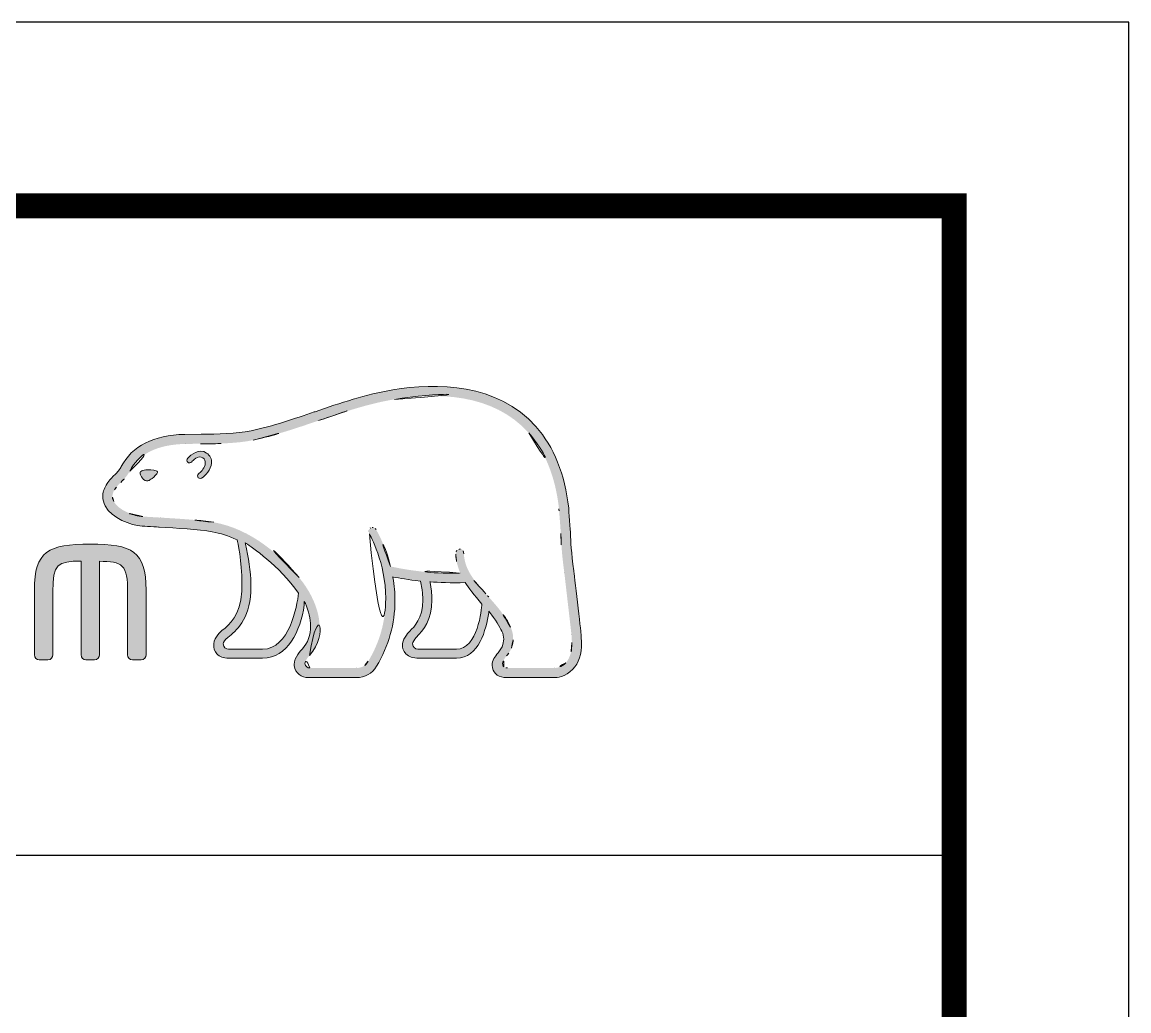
# Model space of a CAD drawing. Extents: x 16296677030 to 16296678118, y -37409617958 to -37409617214.
# Drawn here: x 16296677941 to 16296678045.1, y -37409617306.9 to -37409617213.9 of the extents above; entities that cross this region are included whole.
import ezdxf

# ---------------------------------------------------------------- set-up
doc = ezdxf.new("R2010")
doc.units = 0
doc.header["$LTSCALE"] = 10
doc.header["$MEASUREMENT"] = 0
doc.layers.get('0').update_dxf_attribs({"linetype": 'CONTINUOUS'})
doc.layers.add('레이어 1', color=7, linetype='CONTINUOUS', lineweight=0)

msp = doc.modelspace()

# ---------------------------------------------------------------- hatches: boundary and pattern name
at = {"layer": '레이어 1'}
h = msp.add_hatch(color=5, dxfattribs=at)
h.dxf.hatch_style = 1
edge = h.paths.add_edge_path(flags=16)
edge.add_spline(control_points=[(16296677992.149111, -37409617274.146187), (16296677991.70665, -37409617274.636009), (16296677991.1506, -37409617274.640404), (16296677991.126539, -37409617274.640404), (16296677991.126539, -37409617274.640404), (16296677986.672331, -37409617274.640404), (16296677986.672331, -37409617274.640404), (16296677986.508671, -37409617274.640404), (16296677986.383631, -37409617274.599373), (16296677986.30265, -37409617274.519417), (16296677986.23506, -37409617274.453217), (16296677986.202221, -37409617274.352524), (16296677986.202221, -37409617274.227737), (16296677986.202221, -37409617273.976547), (16296677986.38558, -37409617273.745598), (16296677986.580391, -37409617273.50042), (16296677986.76099, -37409617273.268387), (16296677986.93256, -37409617273.048393), (16296677987.028601, -37409617272.778038), (16296677987.272409, -37409617272.121872), (16296677987.24749, -37409617271.421898), (16296677986.95636, -37409617270.805153), (16296677986.43042, -37409617269.689247), (16296677985.650049, -37409617268.812531), (16296677984.893721, -37409617267.965347), (16296677984.893721, -37409617267.965347), (16296677984.63759, -37409617267.684067), (16296677984.63759, -37409617267.681328), (16296677983.654421, -37409617266.585716), (16296677982.638399, -37409617265.452301), (16296677982.558241, -37409617263.915604), (16296677982.539909, -37409617263.611313), (16296677982.39926, -37409617263.427429), (16296677982.203621, -37409617263.435638), (16296677982.203621, -37409617263.435638), (16296677981.915449, -37409617263.574074), (16296677981.90918, -37409617263.574074), (16296677981.8312, -37409617263.660019), (16296677981.787689, -37409617263.788048), (16296677981.787689, -37409617263.935303), (16296677981.787689, -37409617263.935303), (16296677981.79015, -37409617263.987267), (16296677981.79015, -37409617263.987831), (16296677981.829559, -37409617264.543297), (16296677981.96199, -37409617265.088379), (16296677982.19486, -37409617265.654228), (16296677982.19486, -37409617265.654228), (16296677982.21759, -37409617265.711166), (16296677982.21759, -37409617265.711166), (16296677982.21759, -37409617265.711166), (16296677982.157351, -37409617265.713341), (16296677982.157351, -37409617265.713341), (16296677979.297871, -37409617265.826637), (16296677976.49452, -37409617265.287033), (16296677975.670059, -37409617265.088379), (16296677975.161631, -37409617263.042686), (16296677974.336929, -37409617261.686562), (16296677974.30134, -37409617261.629097), (16296677974.23731, -37409617261.522926), (16296677974.13497, -37409617261.441368), (16296677974.036461, -37409617261.412918), (16296677974.036461, -37409617261.412918), (16296677973.79565, -37409617261.449043), (16296677973.766109, -37409617261.452873), (16296677973.745871, -37409617261.482971), (16296677973.70372, -37409617261.539879), (16296677973.610689, -37409617261.664673), (16296677973.610689, -37409617261.664673), (16296677973.59922, -37409617261.764816), (16296677973.59922, -37409617261.764816), (16296677973.59922, -37409617261.764816), (16296677973.675249, -37409617262.034073), (16296677973.675249, -37409617262.034073), (16296677973.737659, -37409617262.141876), (16296677975.205959, -37409617264.71405), (16296677975.205959, -37409617268.120796), (16296677975.205959, -37409617270.222298), (16296677974.65377, -37409617272.205017), (16296677973.56472, -37409617274.013229), (16296677973.304489, -37409617274.447182), (16296677972.96163, -37409617274.640404), (16296677972.451599, -37409617274.640404), (16296677972.451599, -37409617274.640404), (16296677968.060829, -37409617274.640404), (16296677968.060829, -37409617274.640404), (16296677967.915279, -37409617274.640404), (16296677967.61154, -37409617274.538048), (16296677967.61154, -37409617274.220619), (16296677967.61154, -37409617274.045502), (16296677967.7738, -37409617273.758179), (16296677968.04417, -37409617273.455551), (16296677969.87393, -37409617271.418083), (16296677968.818279, -37409617268.235703), (16296677967.063471, -37409617266.13913), (16296677965.368549, -37409617264.116966), (16296677962.60239, -37409617261.572166), (16296677959.050631, -37409617260.940071), (16296677957.79191, -37409617260.7201), (16296677955.72353, -37409617260.597519), (16296677954.052971, -37409617260.498421), (16296677954.052971, -37409617260.498421), (16296677952.364389, -37409617260.398277), (16296677952.364389, -37409617260.398277), (16296677951.497789, -37409617260.332069), (16296677950.06559, -37409617259.799026), (16296677949.62969, -37409617258.973717), (16296677949.445539, -37409617258.631691), (16296677949.46633, -37409617258.284737), (16296677949.69726, -37409617257.885788), (16296677949.842581, -37409617257.644997), (16296677950.042061, -37409617257.438133), (16296677950.29298, -37409617257.186371), (16296677950.570431, -37409617256.905632), (16296677950.85585, -37409617256.615044), (16296677951.07806, -37409617256.231941), (16296677951.07806, -37409617256.231941), (16296677951.14179, -37409617256.112106), (16296677951.14179, -37409617256.112106), (16296677951.98978, -37409617254.48999), (16296677953.73665, -37409617253.633507), (16296677956.335911, -37409617253.564583), (16296677956.335911, -37409617253.564583), (16296677957.801781, -37409617253.548149), (16296677957.801781, -37409617253.548149), (16296677959.41128, -37409617253.53994), (16296677961.23753, -37409617253.53064), (16296677962.7381, -37409617253.207733), (16296677964.845631, -37409617252.754601), (16296677966.959999, -37409617252.032204), (16296677968.82592, -37409617251.396301), (16296677968.82592, -37409617251.396301), (16296677968.88558, -37409617251.376602), (16296677968.88558, -37409617251.376602), (16296677971.193411, -37409617250.58744), (16296677973.58004, -37409617249.771431), (16296677976.019751, -37409617249.37413), (16296677979.92424, -37409617248.727814), (16296677985.286079, -37409617248.749153), (16296677988.659451, -37409617252.53624), (16296677990.218639, -37409617254.289673), (16296677991.179079, -37409617256.700951), (16296677991.50963, -37409617259.704903), (16296677991.50963, -37409617259.704903), (16296677991.497061, -37409617259.695061), (16296677991.485531, -37409617259.684662), (16296677991.512341, -37409617259.744278), (16296677991.53754, -37409617260.081444), (16296677991.67654, -37409617261.992493), (16296677991.716499, -37409617262.911339), (16296677991.75865, -37409617263.861389), (16296677991.99888, -37409617265.624153), (16296677991.99888, -37409617265.624153), (16296677992.679689, -37409617271.519302), (16296677992.679689, -37409617271.519302), (16296677992.679689, -37409617271.519302), (16296677992.720181, -37409617272.235687), (16296677992.720181, -37409617272.235687), (16296677992.720181, -37409617273.081779), (16296677992.528641, -37409617273.724823), (16296677992.149111, -37409617274.146187)], knot_values=[0, 0, 0, 0, 1, 1, 1, 2, 2, 2, 3, 3, 3, 4, 4, 4, 5, 5, 5, 6, 6, 6, 7, 7, 7, 8, 8, 8, 9, 9, 9, 10, 10, 10, 11, 11, 11, 12, 12, 12, 13, 13, 13, 14, 14, 14, 15, 15, 15, 16, 16, 16, 17, 17, 17, 18, 18, 18, 19, 19, 19, 20, 20, 20, 21, 21, 21, 22, 22, 22, 23, 23, 23, 24, 24, 24, 25, 25, 25, 26, 26, 26, 27, 27, 27, 28, 28, 28, 29, 29, 29, 30, 30, 30, 31, 31, 31, 32, 32, 32, 33, 33, 33, 34, 34, 34, 35, 35, 35, 36, 36, 36, 37, 37, 37, 38, 38, 38, 39, 39, 39, 40, 40, 40, 41, 41, 41, 42, 42, 42, 43, 43, 43, 44, 44, 44, 45, 45, 45, 46, 46, 46, 47, 47, 47, 48, 48, 48, 49, 49, 49, 50, 50, 50, 51, 51, 51, 52, 52, 52, 53, 53, 53, 53], degree=3, periodic=0)
edge = h.paths.add_edge_path(flags=16)
edge.add_spline(control_points=[(16296677981.85227, -37409617272.872147), (16296677981.85227, -37409617272.872147), (16296677978.218679, -37409617272.872147), (16296677978.218679, -37409617272.872147), (16296677977.94997, -37409617272.872147), (16296677977.73764, -37409617272.657631), (16296677977.73764, -37409617272.38398), (16296677977.73764, -37409617272.193001), (16296677977.90345, -37409617271.950012), (16296677978.060261, -37409617271.783089), (16296677978.799351, -37409617271.075493), (16296677979.55538, -37409617270.101357), (16296677979.55538, -37409617268.252121), (16296677979.55538, -37409617268.252121), (16296677979.508591, -37409617267.412064), (16296677979.508591, -37409617267.408798), (16296677979.508591, -37409617267.408798), (16296677979.37505, -37409617266.591698), (16296677979.37505, -37409617266.591698), (16296677979.37505, -37409617266.591698), (16296677979.36574, -37409617266.540253), (16296677979.36574, -37409617266.540253), (16296677979.36574, -37409617266.540253), (16296677979.419371, -37409617266.544098), (16296677979.419371, -37409617266.544098), (16296677980.09691, -37409617266.592796), (16296677981.415279, -37409617266.666153), (16296677982.67399, -37409617266.606483), (16296677982.993589, -37409617267.114899), (16296677983.508579, -37409617267.768883), (16296677984.260521, -37409617268.640137), (16296677984.226021, -37409617269.073593), (16296677983.867029, -37409617272.872147), (16296677981.85227, -37409617272.872147)], knot_values=[0, 0, 0, 0, 1, 1, 1, 2, 2, 2, 3, 3, 3, 4, 4, 4, 5, 5, 5, 6, 6, 6, 7, 7, 7, 8, 8, 8, 9, 9, 9, 10, 10, 10, 11, 11, 11, 11], degree=3, periodic=0)
edge = h.paths.add_edge_path(flags=16)
edge.add_spline(control_points=[(16296677963.619749, -37409617272.872147), (16296677963.619749, -37409617272.872147), (16296677960.4303, -37409617272.872147), (16296677960.4303, -37409617272.872147), (16296677960.191139, -37409617272.872147), (16296677959.93391, -37409617272.67514), (16296677959.93391, -37409617272.38398), (16296677959.93391, -37409617272.207253), (16296677960.082211, -37409617271.988319), (16296677960.352579, -37409617271.771042), (16296677961.15979, -37409617271.128014), (16296677962.38294, -37409617270.154961), (16296677962.51539, -37409617267.468407), (16296677962.51539, -37409617267.468407), (16296677962.533701, -37409617266.735626), (16296677962.533701, -37409617266.735626), (16296677962.533701, -37409617265.592949), (16296677962.271851, -37409617264.213303), (16296677962.023411, -37409617262.980309), (16296677962.023411, -37409617262.980309), (16296677961.98288, -37409617262.854446), (16296677961.98288, -37409617262.854446), (16296677961.98288, -37409617262.854446), (16296677962.08742, -37409617262.935982), (16296677962.08742, -37409617262.935982), (16296677962.562981, -37409617263.228752), (16296677965.16799, -37409617264.99424), (16296677967.01668, -37409617267.602539), (16296677966.86343, -37409617268.837151), (16296677966.167299, -37409617272.872147), (16296677963.619749, -37409617272.872147)], knot_values=[0, 0, 0, 0, 1, 1, 1, 2, 2, 2, 3, 3, 3, 4, 4, 4, 5, 5, 5, 6, 6, 6, 7, 7, 7, 8, 8, 8, 9, 9, 9, 10, 10, 10, 10], degree=3, periodic=0)
edge = h.paths.add_edge_path()
edge.add_spline(control_points=[(16296677993.57996, -37409617271.430107), (16296677993.578831, -37409617271.421898), (16296677992.90242, -37409617265.501572), (16296677992.90242, -37409617265.501572), (16296677992.652031, -37409617263.732246), (16296677992.61591, -37409617262.78875), (16296677992.583361, -37409617261.952538), (16296677992.583361, -37409617261.952538), (16296677992.41592, -37409617259.615143), (16296677992.41592, -37409617259.613487), (16296677992.05965, -37409617256.414192), (16296677991.02422, -37409617253.829979), (16296677989.336981, -37409617251.940269), (16296677985.692169, -37409617247.845039), (16296677980.002501, -37409617247.801804), (16296677975.869539, -37409617248.48317), (16296677973.334869, -37409617248.902382), (16296677970.912109, -37409617249.729332), (16296677968.56979, -37409617250.53051), (16296677968.56979, -37409617250.53051), (16296677968.494289, -37409617250.557312), (16296677968.494289, -37409617250.557312), (16296677966.663139, -37409617251.181732), (16296677964.585131, -37409617251.892662), (16296677962.54603, -37409617252.327164), (16296677961.145029, -37409617252.626534), (16296677959.39049, -37409617252.640213), (16296677957.840611, -37409617252.648422), (16296677957.840611, -37409617252.648422), (16296677956.306629, -37409617252.667023), (16296677956.306629, -37409617252.667023), (16296677953.359051, -37409617252.739822), (16296677951.351379, -37409617253.760498), (16296677950.337311, -37409617255.699448), (16296677950.337311, -37409617255.699448), (16296677950.291611, -37409617255.783157), (16296677950.291611, -37409617255.783157), (16296677950.123871, -37409617256.077072), (16296677949.875139, -37409617256.326622), (16296677949.652399, -37409617256.549919), (16296677949.40695, -37409617256.797279), (16296677949.13031, -37409617257.07473), (16296677948.91906, -37409617257.433731), (16296677948.70698, -37409617257.793297), (16296677948.60001, -37409617258.157784), (16296677948.60001, -37409617258.515678), (16296677948.60001, -37409617258.816673), (16296677948.67551, -37409617259.112213), (16296677948.827141, -37409617259.394592), (16296677949.453751, -37409617260.577797), (16296677951.241119, -37409617261.216438), (16296677952.30773, -37409617261.292511), (16296677952.30773, -37409617261.292511), (16296677953.87784, -37409617261.391037), (16296677953.915331, -37409617261.394318), (16296677955.48518, -37409617261.482971), (16296677957.635111, -37409617261.607193), (16296677958.89028, -37409617261.828842), (16296677959.62418, -37409617261.958542), (16296677960.45821, -37409617262.221771), (16296677961.22657, -37409617262.583542), (16296677961.2813, -37409617262.782738), (16296677961.680241, -37409617264.556442), (16296677961.680241, -37409617266.736732), (16296677961.680241, -37409617266.736732), (16296677961.66328, -37409617267.428497), (16296677961.66328, -37409617267.428497), (16296677961.547541, -37409617269.727547), (16296677960.545219, -37409617270.530937), (16296677959.810789, -37409617271.118713), (16296677959.73634, -37409617271.177277), (16296677959.081829, -37409617271.720711), (16296677959.03474, -37409617272.374687), (16296677959.001381, -37409617272.744652), (16296677959.10725, -37409617273.081779), (16296677959.331921, -37409617273.324203), (16296677959.575451, -37409617273.586891), (16296677959.94569, -37409617273.719856), (16296677960.4303, -37409617273.719856), (16296677960.4303, -37409617273.719856), (16296677963.619749, -37409617273.719856), (16296677963.619749, -37409617273.719856), (16296677966.006969, -37409617273.719856), (16296677967.18796, -37409617271.149384), (16296677967.54722, -37409617268.741386), (16296677967.54722, -37409617268.741386), (16296677967.55463, -37409617268.402634), (16296677967.55463, -37409617268.402634), (16296677967.55463, -37409617268.402634), (16296677967.653151, -37409617268.572273), (16296677967.653151, -37409617268.572273), (16296677967.959311, -37409617269.253609), (16296677968.143499, -37409617270.067963), (16296677968.143499, -37409617270.681419), (16296677968.143499, -37409617271.542297), (16296677967.876961, -37409617272.29425), (16296677967.370729, -37409617272.854637), (16296677967.24295, -37409617272.981071), (16296677966.604561, -37409617273.642708), (16296677966.604561, -37409617274.303261), (16296677966.604561, -37409617274.303261), (16296677966.610319, -37409617274.412178), (16296677966.610319, -37409617274.412178), (16296677966.70088, -37409617275.192596), (16296677967.33242, -37409617275.541191), (16296677967.9191, -37409617275.541191), (16296677967.9191, -37409617275.541191), (16296677972.451599, -37409617275.541191), (16296677972.451599, -37409617275.541191), (16296677973.269739, -37409617275.541191), (16296677973.921789, -37409617275.172836), (16296677974.340719, -37409617274.477859), (16296677975.494129, -37409617272.56295), (16296677976.07859, -37409617270.483337), (16296677976.07859, -37409617268.298637), (16296677976.07859, -37409617267.61673), (16296677976.01429, -37409617266.888878), (16296677975.88842, -37409617266.133636), (16296677975.88842, -37409617266.133636), (16296677975.87748, -37409617266.073441), (16296677975.87748, -37409617266.073441), (16296677975.87748, -37409617266.073441), (16296677975.93767, -37409617266.086052), (16296677975.93767, -37409617266.086052), (16296677976.483009, -37409617266.191658), (16296677977.360291, -37409617266.343803), (16296677978.44441, -37409617266.460907), (16296677978.44441, -37409617266.460907), (16296677978.47592, -37409617266.464737), (16296677978.47592, -37409617266.464737), (16296677978.47592, -37409617266.464737), (16296677978.621759, -37409617267.295517), (16296677978.621759, -37409617267.295517), (16296677978.621759, -37409617267.295517), (16296677978.653749, -37409617267.492508), (16296677978.653749, -37409617267.495796), (16296677978.653749, -37409617267.495796), (16296677978.696989, -37409617268.230797), (16296677978.696989, -37409617268.230797), (16296677978.696989, -37409617269.994637), (16296677977.895781, -37409617270.761902), (16296677977.46509, -37409617271.173431), (16296677977.459061, -37409617271.178917), (16296677976.858179, -37409617271.78965), (16296677976.793051, -37409617272.331451), (16296677976.793051, -37409617272.331451), (16296677976.772249, -37409617272.497841), (16296677976.772249, -37409617272.497841), (16296677976.772249, -37409617272.66803), (16296677976.816019, -37409617273.001869), (16296677977.113729, -37409617273.309441), (16296677977.375891, -37409617273.582527), (16296677977.781691, -37409617273.719856), (16296677978.321301, -37409617273.719856), (16296677978.321301, -37409617273.719856), (16296677981.85227, -37409617273.719856), (16296677981.85227, -37409617273.719856), (16296677983.996731, -37409617273.719856), (16296677984.642241, -37409617270.993393), (16296677984.90246, -37409617269.465408), (16296677984.90246, -37409617269.465408), (16296677984.91452, -37409617269.3078), (16296677984.91452, -37409617269.3078), (16296677984.91452, -37409617269.3078), (16296677984.999331, -37409617269.423271), (16296677984.999331, -37409617269.423271), (16296677985.493799, -37409617270.054832), (16296677985.9275, -37409617270.756958), (16296677986.136259, -37409617271.193703), (16296677986.245991, -37409617271.420799), (16296677986.305111, -37409617271.673103), (16296677986.305111, -37409617271.925949), (16296677986.305111, -37409617271.925949), (16296677986.22521, -37409617272.437088), (16296677986.22521, -37409617272.437088), (16296677986.14257, -37409617272.714546), (16296677985.95322, -37409617272.970123), (16296677985.767969, -37409617273.217491), (16296677985.496229, -37409617273.570473), (16296677985.21603, -37409617273.936592), (16296677985.21603, -37409617274.380981), (16296677985.21603, -37409617274.380981), (16296677985.242319, -37409617274.625603), (16296677985.242319, -37409617274.625603), (16296677985.37145, -37409617275.215561), (16296677985.84951, -37409617275.541191), (16296677986.5875, -37409617275.541191), (16296677986.5875, -37409617275.541191), (16296677991.12435, -37409617275.541191), (16296677991.12435, -37409617275.541191), (16296677991.22393, -37409617275.541191), (16296677992.110531, -37409617275.51931), (16296677992.804991, -37409617274.767891), (16296677993.359381, -37409617274.167557), (16296677993.628651, -37409617273.342239), (16296677993.628651, -37409617272.24662), (16296677993.628651, -37409617272.24662), (16296677993.58049, -37409617271.433937), (16296677993.57996, -37409617271.430107)], knot_values=[0, 0, 0, 0, 1, 1, 1, 2, 2, 2, 3, 3, 3, 4, 4, 4, 5, 5, 5, 6, 6, 6, 7, 7, 7, 8, 8, 8, 9, 9, 9, 10, 10, 10, 11, 11, 11, 12, 12, 12, 13, 13, 13, 14, 14, 14, 15, 15, 15, 16, 16, 16, 17, 17, 17, 18, 18, 18, 19, 19, 19, 20, 20, 20, 21, 21, 21, 22, 22, 22, 23, 23, 23, 24, 24, 24, 25, 25, 25, 26, 26, 26, 27, 27, 27, 28, 28, 28, 29, 29, 29, 30, 30, 30, 31, 31, 31, 32, 32, 32, 33, 33, 33, 34, 34, 34, 35, 35, 35, 36, 36, 36, 37, 37, 37, 38, 38, 38, 39, 39, 39, 40, 40, 40, 41, 41, 41, 42, 42, 42, 43, 43, 43, 44, 44, 44, 45, 45, 45, 46, 46, 46, 47, 47, 47, 48, 48, 48, 49, 49, 49, 50, 50, 50, 51, 51, 51, 52, 52, 52, 53, 53, 53, 54, 54, 54, 55, 55, 55, 56, 56, 56, 57, 57, 57, 58, 58, 58, 59, 59, 59, 60, 60, 60, 61, 61, 61, 62, 62, 62, 63, 63, 63, 64, 64, 64, 65, 65, 65, 66, 66, 66, 66], degree=3, periodic=0)
edge = h.paths.add_edge_path(flags=0)
edge.add_spline(control_points=[(16296677952.23057, -37409617256.119186), (16296677952.23057, -37409617256.119186), (16296677952.890579, -37409617255.820953), (16296677953.70821, -37409617256.136162), (16296677953.70821, -37409617256.136162), (16296677953.809441, -37409617256.179413), (16296677953.677561, -37409617256.366028), (16296677953.279421, -37409617256.901253), (16296677952.88702, -37409617257.016739), (16296677952.88702, -37409617257.016739), (16296677952.88702, -37409617257.016739), (16296677952.60273, -37409617257.116867), (16296677952.44293, -37409617256.923126), (16296677952.120029, -37409617256.544434), (16296677952.110201, -37409617256.323883), (16296677952.110201, -37409617256.323883), (16296677952.110201, -37409617256.323883), (16296677952.076799, -37409617256.160263), (16296677952.23057, -37409617256.119186)], knot_values=[0, 0, 0, 0, 1, 1, 1, 2, 2, 2, 3, 3, 3, 4, 4, 4, 5, 5, 5, 6, 6, 6, 6], degree=3, periodic=0)
edge = h.paths.add_edge_path(flags=0)
edge.add_spline(control_points=[(16296677956.58601, -37409617254.905357), (16296677956.487209, -37409617255.013184), (16296677956.479561, -37409617255.192688), (16296677956.58601, -37409617255.287361), (16296677956.687811, -37409617255.379303), (16296677956.864281, -37409617255.355217), (16296677956.962799, -37409617255.24688), (16296677957.015341, -37409617255.192688), (16296677957.55714, -37409617254.549652), (16296677958.024509, -37409617254.87854), (16296677958.19524, -37409617255.001137), (16296677958.26585, -37409617255.175171), (16296677958.240681, -37409617255.400078), (16296677958.200729, -37409617255.760727), (16296677957.88797, -37409617256.170113), (16296677957.669331, -37409617256.310204), (16296677957.54702, -37409617256.384628), (16296677957.466299, -37409617256.544434), (16296677957.5243, -37409617256.673599), (16296677957.58176, -37409617256.802193), (16296677957.745399, -37409617256.840523), (16296677957.87673, -37409617256.779213), (16296677958.26803, -37409617256.592041), (16296677958.76141, -37409617255.967072), (16296677958.828991, -37409617255.384239), (16296677958.873859, -37409617254.978157), (16296677958.69162, -37409617254.646507), (16296677958.36709, -37409617254.422691), (16296677957.669331, -37409617253.927406), (16296677956.87851, -37409617254.590134), (16296677956.58601, -37409617254.905357)], knot_values=[0, 0, 0, 0, 1, 1, 1, 2, 2, 2, 3, 3, 3, 4, 4, 4, 5, 5, 5, 6, 6, 6, 7, 7, 7, 8, 8, 8, 9, 9, 9, 10, 10, 10, 10], degree=3, periodic=0)
edge = h.paths.add_edge_path(flags=0)
edge.add_spline(control_points=[(16296677956.496799, -37409617255.388603), (16296677956.496799, -37409617255.388603), (16296677956.496799, -37409617255.388603), (16296677956.496799, -37409617255.388603), (16296677956.496799, -37409617255.388603), (16296677956.496799, -37409617255.388603), (16296677956.496799, -37409617255.388603)], knot_values=[0, 0, 0, 0, 1, 1, 1, 2, 2, 2, 2], degree=3, periodic=0)
h = msp.add_hatch(color=5, dxfattribs=at)
h.dxf.hatch_style = 2
edge = h.paths.add_edge_path()
edge.add_spline(control_points=[(16296677956.58601, -37409617254.905357), (16296677956.487209, -37409617255.013184), (16296677956.479561, -37409617255.192688), (16296677956.58601, -37409617255.287361), (16296677956.687811, -37409617255.379303), (16296677956.864281, -37409617255.355217), (16296677956.962799, -37409617255.24688), (16296677957.015341, -37409617255.192688), (16296677957.55714, -37409617254.549652), (16296677958.024509, -37409617254.87854), (16296677958.19524, -37409617255.001137), (16296677958.26585, -37409617255.175171), (16296677958.240681, -37409617255.400078), (16296677958.200729, -37409617255.760727), (16296677957.88797, -37409617256.170113), (16296677957.669331, -37409617256.310204), (16296677957.54702, -37409617256.384628), (16296677957.466299, -37409617256.544434), (16296677957.5243, -37409617256.673599), (16296677957.58176, -37409617256.802193), (16296677957.745399, -37409617256.840523), (16296677957.87673, -37409617256.779213), (16296677958.26803, -37409617256.592041), (16296677958.76141, -37409617255.967072), (16296677958.828991, -37409617255.384239), (16296677958.873859, -37409617254.978157), (16296677958.69162, -37409617254.646507), (16296677958.36709, -37409617254.422691), (16296677957.669331, -37409617253.927406), (16296677956.87851, -37409617254.590134), (16296677956.58601, -37409617254.905357)], knot_values=[0, 0, 0, 0, 1, 1, 1, 2, 2, 2, 3, 3, 3, 4, 4, 4, 5, 5, 5, 6, 6, 6, 7, 7, 7, 8, 8, 8, 9, 9, 9, 10, 10, 10, 10], degree=3, periodic=0)
h = msp.add_hatch(color=5, dxfattribs=at)
h.dxf.hatch_style = 2
edge = h.paths.add_edge_path()
edge.add_spline(control_points=[(16296677952.23057, -37409617256.119186), (16296677952.23057, -37409617256.119186), (16296677952.890579, -37409617255.820953), (16296677953.70821, -37409617256.136162), (16296677953.70821, -37409617256.136162), (16296677953.809441, -37409617256.179413), (16296677953.677561, -37409617256.366028), (16296677953.279421, -37409617256.901253), (16296677952.88702, -37409617257.016739), (16296677952.88702, -37409617257.016739), (16296677952.88702, -37409617257.016739), (16296677952.60273, -37409617257.116867), (16296677952.44293, -37409617256.923126), (16296677952.120029, -37409617256.544434), (16296677952.110201, -37409617256.323883), (16296677952.110201, -37409617256.323883), (16296677952.110201, -37409617256.323883), (16296677952.076799, -37409617256.160263), (16296677952.23057, -37409617256.119186)], knot_values=[0, 0, 0, 0, 1, 1, 1, 2, 2, 2, 3, 3, 3, 4, 4, 4, 5, 5, 5, 6, 6, 6, 6], degree=3, periodic=0)
h = msp.add_hatch(color=5, dxfattribs=at)
h.dxf.hatch_style = 2
edge = h.paths.add_edge_path()
edge.add_spline(control_points=[(16296677942.172359, -37409617267.315742), (16296677942.172359, -37409617267.315742), (16296677942.172359, -37409617273.40139), (16296677942.172359, -37409617273.40139), (16296677942.172359, -37409617273.664597), (16296677942.37921, -37409617273.878578), (16296677942.63315, -37409617273.878578), (16296677942.63315, -37409617273.878578), (16296677943.44747, -37409617273.878578), (16296677943.44747, -37409617273.878578), (16296677943.734791, -37409617273.878578), (16296677943.906639, -37409617273.636703), (16296677943.906639, -37409617273.40139), (16296677943.906639, -37409617273.40139), (16296677943.906639, -37409617267.46624), (16296677943.906639, -37409617267.46624), (16296677943.906639, -37409617264.849213), (16296677944.350479, -37409617264.594742), (16296677946.56361, -37409617264.588722), (16296677946.56361, -37409617264.749634), (16296677946.56361, -37409617273.40139), (16296677946.56361, -37409617273.40139), (16296677946.56361, -37409617273.674461), (16296677946.760099, -37409617273.878578), (16296677947.02059, -37409617273.878578), (16296677947.02059, -37409617273.878578), (16296677947.820709, -37409617273.878578), (16296677947.820709, -37409617273.878578), (16296677948.106911, -37409617273.878578), (16296677948.278231, -37409617273.636703), (16296677948.278231, -37409617273.40139), (16296677948.278231, -37409617273.40139), (16296677948.278231, -37409617264.776443), (16296677948.278231, -37409617264.605698), (16296677949.31365, -37409617264.609497), (16296677950.04097, -37409617264.694893), (16296677950.434731, -37409617265.088379), (16296677950.849541, -37409617265.502647), (16296677950.93055, -37409617266.275391), (16296677950.93055, -37409617267.46624), (16296677950.93055, -37409617267.46624), (16296677950.93055, -37409617273.40139), (16296677950.93055, -37409617273.40139), (16296677950.93055, -37409617273.659698), (16296677951.142071, -37409617273.878578), (16296677951.392179, -37409617273.878578), (16296677951.392179, -37409617273.878578), (16296677952.210329, -37409617273.878578), (16296677952.210329, -37409617273.878578), (16296677952.494089, -37409617273.878578), (16296677952.669479, -37409617273.631218), (16296677952.669479, -37409617273.40139), (16296677952.669479, -37409617273.40139), (16296677952.669479, -37409617267.315742), (16296677952.669479, -37409617267.315742), (16296677952.669479, -37409617263.627182), (16296677951.361521, -37409617263.00219), (16296677947.4305, -37409617263.00219), (16296677943.485241, -37409617263.00219), (16296677942.172359, -37409617263.627182), (16296677942.172359, -37409617267.315742)], knot_values=[0, 0, 0, 0, 1, 1, 1, 2, 2, 2, 3, 3, 3, 4, 4, 4, 5, 5, 5, 6, 6, 6, 7, 7, 7, 8, 8, 8, 9, 9, 9, 10, 10, 10, 11, 11, 11, 12, 12, 12, 13, 13, 13, 14, 14, 14, 15, 15, 15, 16, 16, 16, 17, 17, 17, 18, 18, 18, 19, 19, 19, 20, 20, 20, 20], degree=3, periodic=0)

# ---------------------------------------------------------------- linework, layer by layer
at = {"color": 5}
msp.add_line((16296677963.47843, -37409617273.719856), (16296677963.47843, -37409617273.719856), dxfattribs=at)
at = {"color": 5, "ltscale": 40}
msp.add_line((16296678028.66651, -37409617292.294296), (16296677866.35927, -37409617292.294296), dxfattribs=at)
at = {"ltscale": 0.5}
msp.add_lwpolyline([(16296677029.53594, -37409617958.004929), (16296678045.09594, -37409617958.004929), (16296678045.09594, -37409617213.884941), (16296677029.53594, -37409617213.884941)], close=True, dxfattribs=at)
at = {"color": 5, "linetype": 'ByBlock', "lineweight": 200, "const_width": 2.34}
msp.add_lwpolyline([(16296677045.86632, -37409617926.14238), (16296678028.666321, -37409617926.14238), (16296678028.666321, -37409617231.162369), (16296677045.86632, -37409617231.162369)], close=True, dxfattribs=at)
at = {"layer": '레이어 1', "color": 5}
for points, knots in [([(16296677993.57996, -37409617271.430107), (16296677993.578831, -37409617271.421898), (16296677992.90242, -37409617265.501572), (16296677992.90242, -37409617265.501572), (16296677992.652031, -37409617263.732246), (16296677992.61591, -37409617262.78875), (16296677992.583361, -37409617261.952538), (16296677992.583361, -37409617261.952538), (16296677992.41592, -37409617259.615143), (16296677992.41592, -37409617259.613487), (16296677992.05965, -37409617256.414192), (16296677991.02422, -37409617253.829979), (16296677989.336981, -37409617251.940269), (16296677985.692169, -37409617247.845039), (16296677980.002501, -37409617247.801804), (16296677975.869539, -37409617248.48317), (16296677973.334869, -37409617248.902382), (16296677970.912109, -37409617249.729332), (16296677968.56979, -37409617250.53051), (16296677968.56979, -37409617250.53051), (16296677968.494289, -37409617250.557312), (16296677968.494289, -37409617250.557312), (16296677966.663139, -37409617251.181732), (16296677964.585131, -37409617251.892662), (16296677962.54603, -37409617252.327164), (16296677961.145029, -37409617252.626534), (16296677959.39049, -37409617252.640213), (16296677957.840611, -37409617252.648422), (16296677957.840611, -37409617252.648422), (16296677956.306629, -37409617252.667023), (16296677956.306629, -37409617252.667023), (16296677953.359051, -37409617252.739822), (16296677951.351379, -37409617253.760498), (16296677950.337311, -37409617255.699448), (16296677950.337311, -37409617255.699448), (16296677950.291611, -37409617255.783157), (16296677950.291611, -37409617255.783157), (16296677950.123871, -37409617256.077072), (16296677949.875139, -37409617256.326622), (16296677949.652399, -37409617256.549919), (16296677949.40695, -37409617256.797279), (16296677949.13031, -37409617257.07473), (16296677948.91906, -37409617257.433731), (16296677948.70698, -37409617257.793297), (16296677948.60001, -37409617258.157784), (16296677948.60001, -37409617258.515678), (16296677948.60001, -37409617258.816673), (16296677948.67551, -37409617259.112213), (16296677948.827141, -37409617259.394592), (16296677949.453751, -37409617260.577797), (16296677951.241119, -37409617261.216438), (16296677952.30773, -37409617261.292511), (16296677952.30773, -37409617261.292511), (16296677953.87784, -37409617261.391037), (16296677953.915331, -37409617261.394318), (16296677955.48518, -37409617261.482971), (16296677957.635111, -37409617261.607193), (16296677958.89028, -37409617261.828842), (16296677959.62418, -37409617261.958542), (16296677960.45821, -37409617262.221771), (16296677961.22657, -37409617262.583542), (16296677961.2813, -37409617262.782738), (16296677961.680241, -37409617264.556442), (16296677961.680241, -37409617266.736732), (16296677961.680241, -37409617266.736732), (16296677961.66328, -37409617267.428497), (16296677961.66328, -37409617267.428497), (16296677961.547541, -37409617269.727547), (16296677960.545219, -37409617270.530937), (16296677959.810789, -37409617271.118713), (16296677959.73634, -37409617271.177277), (16296677959.081829, -37409617271.720711), (16296677959.03474, -37409617272.374687), (16296677959.001381, -37409617272.744652), (16296677959.10725, -37409617273.081779), (16296677959.331921, -37409617273.324203), (16296677959.575451, -37409617273.586891), (16296677959.94569, -37409617273.719856), (16296677960.4303, -37409617273.719856), (16296677960.4303, -37409617273.719856), (16296677963.619749, -37409617273.719856), (16296677963.619749, -37409617273.719856), (16296677966.006969, -37409617273.719856), (16296677967.18796, -37409617271.149384), (16296677967.54722, -37409617268.741386), (16296677967.54722, -37409617268.741386), (16296677967.55463, -37409617268.402634), (16296677967.55463, -37409617268.402634), (16296677967.55463, -37409617268.402634), (16296677967.653151, -37409617268.572273), (16296677967.653151, -37409617268.572273), (16296677967.959311, -37409617269.253609), (16296677968.143499, -37409617270.067963), (16296677968.143499, -37409617270.681419), (16296677968.143499, -37409617271.542297), (16296677967.876961, -37409617272.29425), (16296677967.370729, -37409617272.854637), (16296677967.24295, -37409617272.981071), (16296677966.604561, -37409617273.642708), (16296677966.604561, -37409617274.303261), (16296677966.604561, -37409617274.303261), (16296677966.610319, -37409617274.412178), (16296677966.610319, -37409617274.412178), (16296677966.70088, -37409617275.192596), (16296677967.33242, -37409617275.541191), (16296677967.9191, -37409617275.541191), (16296677967.9191, -37409617275.541191), (16296677972.451599, -37409617275.541191), (16296677972.451599, -37409617275.541191), (16296677973.269739, -37409617275.541191), (16296677973.921789, -37409617275.172836), (16296677974.340719, -37409617274.477859), (16296677975.494129, -37409617272.56295), (16296677976.07859, -37409617270.483337), (16296677976.07859, -37409617268.298637), (16296677976.07859, -37409617267.61673), (16296677976.01429, -37409617266.888878), (16296677975.88842, -37409617266.133636), (16296677975.88842, -37409617266.133636), (16296677975.87748, -37409617266.073441), (16296677975.87748, -37409617266.073441), (16296677975.87748, -37409617266.073441), (16296677975.93767, -37409617266.086052), (16296677975.93767, -37409617266.086052), (16296677976.483009, -37409617266.191658), (16296677977.360291, -37409617266.343803), (16296677978.44441, -37409617266.460907), (16296677978.44441, -37409617266.460907), (16296677978.47592, -37409617266.464737), (16296677978.47592, -37409617266.464737), (16296677978.47592, -37409617266.464737), (16296677978.621759, -37409617267.295517), (16296677978.621759, -37409617267.295517), (16296677978.621759, -37409617267.295517), (16296677978.653749, -37409617267.492508), (16296677978.653749, -37409617267.495796), (16296677978.653749, -37409617267.495796), (16296677978.696989, -37409617268.230797), (16296677978.696989, -37409617268.230797), (16296677978.696989, -37409617269.994637), (16296677977.895781, -37409617270.761902), (16296677977.46509, -37409617271.173431), (16296677977.459061, -37409617271.178917), (16296677976.858179, -37409617271.78965), (16296677976.793051, -37409617272.331451), (16296677976.793051, -37409617272.331451), (16296677976.772249, -37409617272.497841), (16296677976.772249, -37409617272.497841), (16296677976.772249, -37409617272.66803), (16296677976.816019, -37409617273.001869), (16296677977.113729, -37409617273.309441), (16296677977.375891, -37409617273.582527), (16296677977.781691, -37409617273.719856), (16296677978.321301, -37409617273.719856), (16296677978.321301, -37409617273.719856), (16296677981.85227, -37409617273.719856), (16296677981.85227, -37409617273.719856), (16296677983.996731, -37409617273.719856), (16296677984.642241, -37409617270.993393), (16296677984.90246, -37409617269.465408), (16296677984.90246, -37409617269.465408), (16296677984.91452, -37409617269.3078), (16296677984.91452, -37409617269.3078), (16296677984.91452, -37409617269.3078), (16296677984.999331, -37409617269.423271), (16296677984.999331, -37409617269.423271), (16296677985.493799, -37409617270.054832), (16296677985.9275, -37409617270.756958), (16296677986.136259, -37409617271.193703), (16296677986.245991, -37409617271.420799), (16296677986.305111, -37409617271.673103), (16296677986.305111, -37409617271.925949), (16296677986.305111, -37409617271.925949), (16296677986.22521, -37409617272.437088), (16296677986.22521, -37409617272.437088), (16296677986.14257, -37409617272.714546), (16296677985.95322, -37409617272.970123), (16296677985.767969, -37409617273.217491), (16296677985.496229, -37409617273.570473), (16296677985.21603, -37409617273.936592), (16296677985.21603, -37409617274.380981), (16296677985.21603, -37409617274.380981), (16296677985.242319, -37409617274.625603), (16296677985.242319, -37409617274.625603), (16296677985.37145, -37409617275.215561), (16296677985.84951, -37409617275.541191), (16296677986.5875, -37409617275.541191), (16296677986.5875, -37409617275.541191), (16296677991.12435, -37409617275.541191), (16296677991.12435, -37409617275.541191), (16296677991.22393, -37409617275.541191), (16296677992.110531, -37409617275.51931), (16296677992.804991, -37409617274.767891), (16296677993.359381, -37409617274.167557), (16296677993.628651, -37409617273.342239), (16296677993.628651, -37409617272.24662), (16296677993.628651, -37409617272.24662), (16296677993.58049, -37409617271.433937), (16296677993.57996, -37409617271.430107)], [0, 0, 0, 0, 1, 1, 1, 2, 2, 2, 3, 3, 3, 4, 4, 4, 5, 5, 5, 6, 6, 6, 7, 7, 7, 8, 8, 8, 9, 9, 9, 10, 10, 10, 11, 11, 11, 12, 12, 12, 13, 13, 13, 14, 14, 14, 15, 15, 15, 16, 16, 16, 17, 17, 17, 18, 18, 18, 19, 19, 19, 20, 20, 20, 21, 21, 21, 22, 22, 22, 23, 23, 23, 24, 24, 24, 25, 25, 25, 26, 26, 26, 27, 27, 27, 28, 28, 28, 29, 29, 29, 30, 30, 30, 31, 31, 31, 32, 32, 32, 33, 33, 33, 34, 34, 34, 35, 35, 35, 36, 36, 36, 37, 37, 37, 38, 38, 38, 39, 39, 39, 40, 40, 40, 41, 41, 41, 42, 42, 42, 43, 43, 43, 44, 44, 44, 45, 45, 45, 46, 46, 46, 47, 47, 47, 48, 48, 48, 49, 49, 49, 50, 50, 50, 51, 51, 51, 52, 52, 52, 53, 53, 53, 54, 54, 54, 55, 55, 55, 56, 56, 56, 57, 57, 57, 58, 58, 58, 59, 59, 59, 60, 60, 60, 61, 61, 61, 62, 62, 62, 63, 63, 63, 64, 64, 64, 65, 65, 65, 66, 66, 66, 66]), ([(16296677956.58601, -37409617254.905357), (16296677956.487209, -37409617255.013184), (16296677956.479561, -37409617255.192688), (16296677956.58601, -37409617255.287361), (16296677956.687811, -37409617255.379303), (16296677956.864281, -37409617255.355217), (16296677956.962799, -37409617255.24688), (16296677957.015341, -37409617255.192688), (16296677957.55714, -37409617254.549652), (16296677958.024509, -37409617254.87854), (16296677958.19524, -37409617255.001137), (16296677958.26585, -37409617255.175171), (16296677958.240681, -37409617255.400078), (16296677958.200729, -37409617255.760727), (16296677957.88797, -37409617256.170113), (16296677957.669331, -37409617256.310204), (16296677957.54702, -37409617256.384628), (16296677957.466299, -37409617256.544434), (16296677957.5243, -37409617256.673599), (16296677957.58176, -37409617256.802193), (16296677957.745399, -37409617256.840523), (16296677957.87673, -37409617256.779213), (16296677958.26803, -37409617256.592041), (16296677958.76141, -37409617255.967072), (16296677958.828991, -37409617255.384239), (16296677958.873859, -37409617254.978157), (16296677958.69162, -37409617254.646507), (16296677958.36709, -37409617254.422691), (16296677957.669331, -37409617253.927406), (16296677956.87851, -37409617254.590134), (16296677956.58601, -37409617254.905357)], [0, 0, 0, 0, 1, 1, 1, 2, 2, 2, 3, 3, 3, 4, 4, 4, 5, 5, 5, 6, 6, 6, 7, 7, 7, 8, 8, 8, 9, 9, 9, 10, 10, 10, 10]), ([(16296677956.496799, -37409617255.388603), (16296677956.496799, -37409617255.388603), (16296677956.496799, -37409617255.388603), (16296677956.496799, -37409617255.388603), (16296677956.496799, -37409617255.388603), (16296677956.496799, -37409617255.388603), (16296677956.496799, -37409617255.388603)], [0, 0, 0, 0, 1, 1, 1, 2, 2, 2, 2]), ([(16296677952.23057, -37409617256.119186), (16296677952.23057, -37409617256.119186), (16296677952.890579, -37409617255.820953), (16296677953.70821, -37409617256.136162), (16296677953.70821, -37409617256.136162), (16296677953.809441, -37409617256.179413), (16296677953.677561, -37409617256.366028), (16296677953.279421, -37409617256.901253), (16296677952.88702, -37409617257.016739), (16296677952.88702, -37409617257.016739), (16296677952.88702, -37409617257.016739), (16296677952.60273, -37409617257.116867), (16296677952.44293, -37409617256.923126), (16296677952.120029, -37409617256.544434), (16296677952.110201, -37409617256.323883), (16296677952.110201, -37409617256.323883), (16296677952.110201, -37409617256.323883), (16296677952.076799, -37409617256.160263), (16296677952.23057, -37409617256.119186)], [0, 0, 0, 0, 1, 1, 1, 2, 2, 2, 3, 3, 3, 4, 4, 4, 5, 5, 5, 6, 6, 6, 6]), ([(16296677973.675249, -37409617262.034073), (16296677973.737659, -37409617262.141876), (16296677975.205959, -37409617264.71405), (16296677975.205959, -37409617268.120796), (16296677975.205959, -37409617270.222298), (16296677974.65377, -37409617272.205017), (16296677973.56472, -37409617274.013229)], [24, 24, 24, 24, 25, 25, 25, 26, 26, 26, 26]), ([(16296677942.172359, -37409617267.315742), (16296677942.172359, -37409617267.315742), (16296677942.172359, -37409617273.40139), (16296677942.172359, -37409617273.40139), (16296677942.172359, -37409617273.664597), (16296677942.37921, -37409617273.878578), (16296677942.63315, -37409617273.878578), (16296677942.63315, -37409617273.878578), (16296677943.44747, -37409617273.878578), (16296677943.44747, -37409617273.878578), (16296677943.734791, -37409617273.878578), (16296677943.906639, -37409617273.636703), (16296677943.906639, -37409617273.40139), (16296677943.906639, -37409617273.40139), (16296677943.906639, -37409617267.46624), (16296677943.906639, -37409617267.46624), (16296677943.906639, -37409617264.849213), (16296677944.350479, -37409617264.594742), (16296677946.56361, -37409617264.588722), (16296677946.56361, -37409617264.749634), (16296677946.56361, -37409617273.40139), (16296677946.56361, -37409617273.40139), (16296677946.56361, -37409617273.674461), (16296677946.760099, -37409617273.878578), (16296677947.02059, -37409617273.878578), (16296677947.02059, -37409617273.878578), (16296677947.820709, -37409617273.878578), (16296677947.820709, -37409617273.878578), (16296677948.106911, -37409617273.878578), (16296677948.278231, -37409617273.636703), (16296677948.278231, -37409617273.40139), (16296677948.278231, -37409617273.40139), (16296677948.278231, -37409617264.776443), (16296677948.278231, -37409617264.605698), (16296677949.31365, -37409617264.609497), (16296677950.04097, -37409617264.694893), (16296677950.434731, -37409617265.088379), (16296677950.849541, -37409617265.502647), (16296677950.93055, -37409617266.275391), (16296677950.93055, -37409617267.46624), (16296677950.93055, -37409617267.46624), (16296677950.93055, -37409617273.40139), (16296677950.93055, -37409617273.40139), (16296677950.93055, -37409617273.659698), (16296677951.142071, -37409617273.878578), (16296677951.392179, -37409617273.878578), (16296677951.392179, -37409617273.878578), (16296677952.210329, -37409617273.878578), (16296677952.210329, -37409617273.878578), (16296677952.494089, -37409617273.878578), (16296677952.669479, -37409617273.631218), (16296677952.669479, -37409617273.40139), (16296677952.669479, -37409617273.40139), (16296677952.669479, -37409617267.315742), (16296677952.669479, -37409617267.315742), (16296677952.669479, -37409617263.627182), (16296677951.361521, -37409617263.00219), (16296677947.4305, -37409617263.00219), (16296677943.485241, -37409617263.00219), (16296677942.172359, -37409617263.627182), (16296677942.172359, -37409617267.315742)], [0, 0, 0, 0, 1, 1, 1, 2, 2, 2, 3, 3, 3, 4, 4, 4, 5, 5, 5, 6, 6, 6, 7, 7, 7, 8, 8, 8, 9, 9, 9, 10, 10, 10, 11, 11, 11, 12, 12, 12, 13, 13, 13, 14, 14, 14, 15, 15, 15, 16, 16, 16, 17, 17, 17, 18, 18, 18, 19, 19, 19, 20, 20, 20, 20]), ([(16296677963.619749, -37409617272.872147), (16296677963.619749, -37409617272.872147), (16296677960.4303, -37409617272.872147), (16296677960.4303, -37409617272.872147), (16296677960.191139, -37409617272.872147), (16296677959.93391, -37409617272.67514), (16296677959.93391, -37409617272.38398), (16296677959.93391, -37409617272.207253), (16296677960.082211, -37409617271.988319), (16296677960.352579, -37409617271.771042), (16296677961.15979, -37409617271.128014), (16296677962.38294, -37409617270.154961), (16296677962.51539, -37409617267.468407), (16296677962.51539, -37409617267.468407), (16296677962.533701, -37409617266.735626), (16296677962.533701, -37409617266.735626), (16296677962.533701, -37409617265.592949), (16296677962.271851, -37409617264.213303), (16296677962.023411, -37409617262.980309), (16296677962.023411, -37409617262.980309), (16296677961.98288, -37409617262.854446), (16296677961.98288, -37409617262.854446), (16296677961.98288, -37409617262.854446), (16296677962.08742, -37409617262.935982), (16296677962.08742, -37409617262.935982), (16296677962.562981, -37409617263.228752), (16296677965.16799, -37409617264.99424), (16296677967.01668, -37409617267.602539), (16296677966.86343, -37409617268.837151), (16296677966.167299, -37409617272.872147), (16296677963.619749, -37409617272.872147)], [0, 0, 0, 0, 1, 1, 1, 2, 2, 2, 3, 3, 3, 4, 4, 4, 5, 5, 5, 6, 6, 6, 7, 7, 7, 8, 8, 8, 9, 9, 9, 10, 10, 10, 10]), ([(16296677981.85227, -37409617272.872147), (16296677981.85227, -37409617272.872147), (16296677978.218679, -37409617272.872147), (16296677978.218679, -37409617272.872147), (16296677977.94997, -37409617272.872147), (16296677977.73764, -37409617272.657631), (16296677977.73764, -37409617272.38398), (16296677977.73764, -37409617272.193001), (16296677977.90345, -37409617271.950012), (16296677978.060261, -37409617271.783089), (16296677978.799351, -37409617271.075493), (16296677979.55538, -37409617270.101357), (16296677979.55538, -37409617268.252121), (16296677979.55538, -37409617268.252121), (16296677979.508591, -37409617267.412064), (16296677979.508591, -37409617267.408798), (16296677979.508591, -37409617267.408798), (16296677979.37505, -37409617266.591698), (16296677979.37505, -37409617266.591698), (16296677979.37505, -37409617266.591698), (16296677979.36574, -37409617266.540253), (16296677979.36574, -37409617266.540253), (16296677979.36574, -37409617266.540253), (16296677979.419371, -37409617266.544098), (16296677979.419371, -37409617266.544098), (16296677980.09691, -37409617266.592796), (16296677981.415279, -37409617266.666153), (16296677982.67399, -37409617266.606483), (16296677982.993589, -37409617267.114899), (16296677983.508579, -37409617267.768883), (16296677984.260521, -37409617268.640137), (16296677984.226021, -37409617269.073593), (16296677983.867029, -37409617272.872147), (16296677981.85227, -37409617272.872147)], [0, 0, 0, 0, 1, 1, 1, 2, 2, 2, 3, 3, 3, 4, 4, 4, 5, 5, 5, 6, 6, 6, 7, 7, 7, 8, 8, 8, 9, 9, 9, 10, 10, 10, 11, 11, 11, 11]), ([(16296677968.060829, -37409617274.640404), (16296677967.915279, -37409617274.640404), (16296677967.61154, -37409617274.538048), (16296677967.61154, -37409617274.220619), (16296677967.61154, -37409617274.045502), (16296677967.7738, -37409617273.758179), (16296677968.04417, -37409617273.455551)], [28, 28, 28, 28, 29, 29, 29, 30, 30, 30, 30]), ([(16296677986.30265, -37409617274.519417), (16296677986.23506, -37409617274.453217), (16296677986.202221, -37409617274.352524), (16296677986.202221, -37409617274.227737), (16296677986.202221, -37409617273.976547), (16296677986.38558, -37409617273.745598), (16296677986.580391, -37409617273.50042)], [3, 3, 3, 3, 4, 4, 4, 5, 5, 5, 5])]:
    msp.add_open_spline(points, degree=3, knots=knots, dxfattribs=at)
for points in [[(16296677976.019751, -37409617249.37413), (16296677979.92424, -37409617248.727814), (16296677985.286079, -37409617248.749153), (16296677988.659451, -37409617252.53624)], [(16296677968.88558, -37409617251.376602), (16296677971.193411, -37409617250.58744), (16296677973.58004, -37409617249.771431), (16296677976.019751, -37409617249.37413)], [(16296677962.7381, -37409617253.207733), (16296677964.845631, -37409617252.754601), (16296677966.959999, -37409617252.032204), (16296677968.82592, -37409617251.396301)], [(16296677968.82592, -37409617251.396301), (16296677968.82592, -37409617251.396301), (16296677968.88558, -37409617251.376602), (16296677968.88558, -37409617251.376602)], [(16296677988.659451, -37409617252.53624), (16296677990.218639, -37409617254.289673), (16296677991.179079, -37409617256.700951), (16296677991.50963, -37409617259.704903)], [(16296677951.14179, -37409617256.112106), (16296677951.98978, -37409617254.48999), (16296677953.73665, -37409617253.633507), (16296677956.335911, -37409617253.564583)], [(16296677956.335911, -37409617253.564583), (16296677956.335911, -37409617253.564583), (16296677957.801781, -37409617253.548149), (16296677957.801781, -37409617253.548149)], [(16296677957.801781, -37409617253.548149), (16296677959.41128, -37409617253.53994), (16296677961.23753, -37409617253.53064), (16296677962.7381, -37409617253.207733)], [(16296677951.07806, -37409617256.231941), (16296677951.07806, -37409617256.231941), (16296677951.14179, -37409617256.112106), (16296677951.14179, -37409617256.112106)], [(16296677949.69726, -37409617257.885788), (16296677949.842581, -37409617257.644997), (16296677950.042061, -37409617257.438133), (16296677950.29298, -37409617257.186371)], [(16296677950.29298, -37409617257.186371), (16296677950.570431, -37409617256.905632), (16296677950.85585, -37409617256.615044), (16296677951.07806, -37409617256.231941)], [(16296677949.62969, -37409617258.973717), (16296677949.445539, -37409617258.631691), (16296677949.46633, -37409617258.284737), (16296677949.69726, -37409617257.885788)], [(16296677952.364389, -37409617260.398277), (16296677951.497789, -37409617260.332069), (16296677950.06559, -37409617259.799026), (16296677949.62969, -37409617258.973717)], [(16296677954.052971, -37409617260.498421), (16296677954.052971, -37409617260.498421), (16296677952.364389, -37409617260.398277), (16296677952.364389, -37409617260.398277)], [(16296677959.050631, -37409617260.940071), (16296677957.79191, -37409617260.7201), (16296677955.72353, -37409617260.597519), (16296677954.052971, -37409617260.498421)], [(16296677991.485531, -37409617259.684662), (16296677991.512341, -37409617259.744278), (16296677991.53754, -37409617260.081444), (16296677991.67654, -37409617261.992493)], [(16296677991.50963, -37409617259.704903), (16296677991.50963, -37409617259.704903), (16296677991.497061, -37409617259.695061), (16296677991.485531, -37409617259.684662)], [(16296677967.063471, -37409617266.13913), (16296677965.368549, -37409617264.116966), (16296677962.60239, -37409617261.572166), (16296677959.050631, -37409617260.940071)], [(16296677973.610689, -37409617261.664673), (16296677973.610689, -37409617261.664673), (16296677973.59922, -37409617261.764816), (16296677973.59922, -37409617261.764816)], [(16296677973.766109, -37409617261.452873), (16296677973.745871, -37409617261.482971), (16296677973.70372, -37409617261.539879), (16296677973.610689, -37409617261.664673)], [(16296677974.036461, -37409617261.412918), (16296677974.036461, -37409617261.412918), (16296677973.79565, -37409617261.449043), (16296677973.766109, -37409617261.452873)], [(16296677974.30134, -37409617261.629097), (16296677974.23731, -37409617261.522926), (16296677974.13497, -37409617261.441368), (16296677974.036461, -37409617261.412918)], [(16296677975.670059, -37409617265.088379), (16296677975.161631, -37409617263.042686), (16296677974.336929, -37409617261.686562), (16296677974.30134, -37409617261.629097)], [(16296677973.59922, -37409617261.764816), (16296677973.59922, -37409617261.764816), (16296677973.675249, -37409617262.034073), (16296677973.675249, -37409617262.034073)], [(16296677991.67654, -37409617261.992493), (16296677991.716499, -37409617262.911339), (16296677991.75865, -37409617263.861389), (16296677991.99888, -37409617265.624153)], [(16296677981.90918, -37409617263.574074), (16296677981.8312, -37409617263.660019), (16296677981.787689, -37409617263.788048), (16296677981.787689, -37409617263.935303)], [(16296677982.203621, -37409617263.435638), (16296677982.203621, -37409617263.435638), (16296677981.915449, -37409617263.574074), (16296677981.90918, -37409617263.574074)], [(16296677982.558241, -37409617263.915604), (16296677982.539909, -37409617263.611313), (16296677982.39926, -37409617263.427429), (16296677982.203621, -37409617263.435638)], [(16296677981.787689, -37409617263.935303), (16296677981.787689, -37409617263.935303), (16296677981.79015, -37409617263.987267), (16296677981.79015, -37409617263.987831)], [(16296677981.79015, -37409617263.987831), (16296677981.829559, -37409617264.543297), (16296677981.96199, -37409617265.088379), (16296677982.19486, -37409617265.654228)], [(16296677982.157351, -37409617265.713341), (16296677979.297871, -37409617265.826637), (16296677976.49452, -37409617265.287033), (16296677975.670059, -37409617265.088379)], [(16296677982.19486, -37409617265.654228), (16296677982.19486, -37409617265.654228), (16296677982.21759, -37409617265.711166), (16296677982.21759, -37409617265.711166)], [(16296677982.21759, -37409617265.711166), (16296677982.21759, -37409617265.711166), (16296677982.157351, -37409617265.713341), (16296677982.157351, -37409617265.713341)], [(16296677984.63759, -37409617267.681328), (16296677983.654421, -37409617266.585716), (16296677982.638399, -37409617265.452301), (16296677982.558241, -37409617263.915604)], [(16296677991.99888, -37409617265.624153), (16296677991.99888, -37409617265.624153), (16296677992.679689, -37409617271.519302), (16296677992.679689, -37409617271.519302)], [(16296677984.893721, -37409617267.965347), (16296677984.893721, -37409617267.965347), (16296677984.63759, -37409617267.684067), (16296677984.63759, -37409617267.681328)], [(16296677968.04417, -37409617273.455551), (16296677969.87393, -37409617271.418083), (16296677968.818279, -37409617268.235703), (16296677967.063471, -37409617266.13913)], [(16296677986.95636, -37409617270.805153), (16296677986.43042, -37409617269.689247), (16296677985.650049, -37409617268.812531), (16296677984.893721, -37409617267.965347)], [(16296677987.028601, -37409617272.778038), (16296677987.272409, -37409617272.121872), (16296677987.24749, -37409617271.421898), (16296677986.95636, -37409617270.805153)], [(16296677992.679689, -37409617271.519302), (16296677992.679689, -37409617271.519302), (16296677992.720181, -37409617272.235687), (16296677992.720181, -37409617272.235687)], [(16296677986.580391, -37409617273.50042), (16296677986.76099, -37409617273.268387), (16296677986.93256, -37409617273.048393), (16296677987.028601, -37409617272.778038)], [(16296677992.720181, -37409617272.235687), (16296677992.720181, -37409617273.081779), (16296677992.528641, -37409617273.724823), (16296677992.149111, -37409617274.146187)], [(16296677973.56472, -37409617274.013229), (16296677973.304489, -37409617274.447182), (16296677972.96163, -37409617274.640404), (16296677972.451599, -37409617274.640404)], [(16296677992.149111, -37409617274.146187), (16296677991.70665, -37409617274.636009), (16296677991.1506, -37409617274.640404), (16296677991.126539, -37409617274.640404)], [(16296677972.451599, -37409617274.640404), (16296677972.451599, -37409617274.640404), (16296677968.060829, -37409617274.640404), (16296677968.060829, -37409617274.640404)], [(16296677986.672331, -37409617274.640404), (16296677986.508671, -37409617274.640404), (16296677986.383631, -37409617274.599373), (16296677986.30265, -37409617274.519417)], [(16296677991.126539, -37409617274.640404), (16296677991.126539, -37409617274.640404), (16296677986.672331, -37409617274.640404), (16296677986.672331, -37409617274.640404)]]:
    msp.add_open_spline(points, degree=3, dxfattribs=at)

doc.saveas('drawing.dxf')
